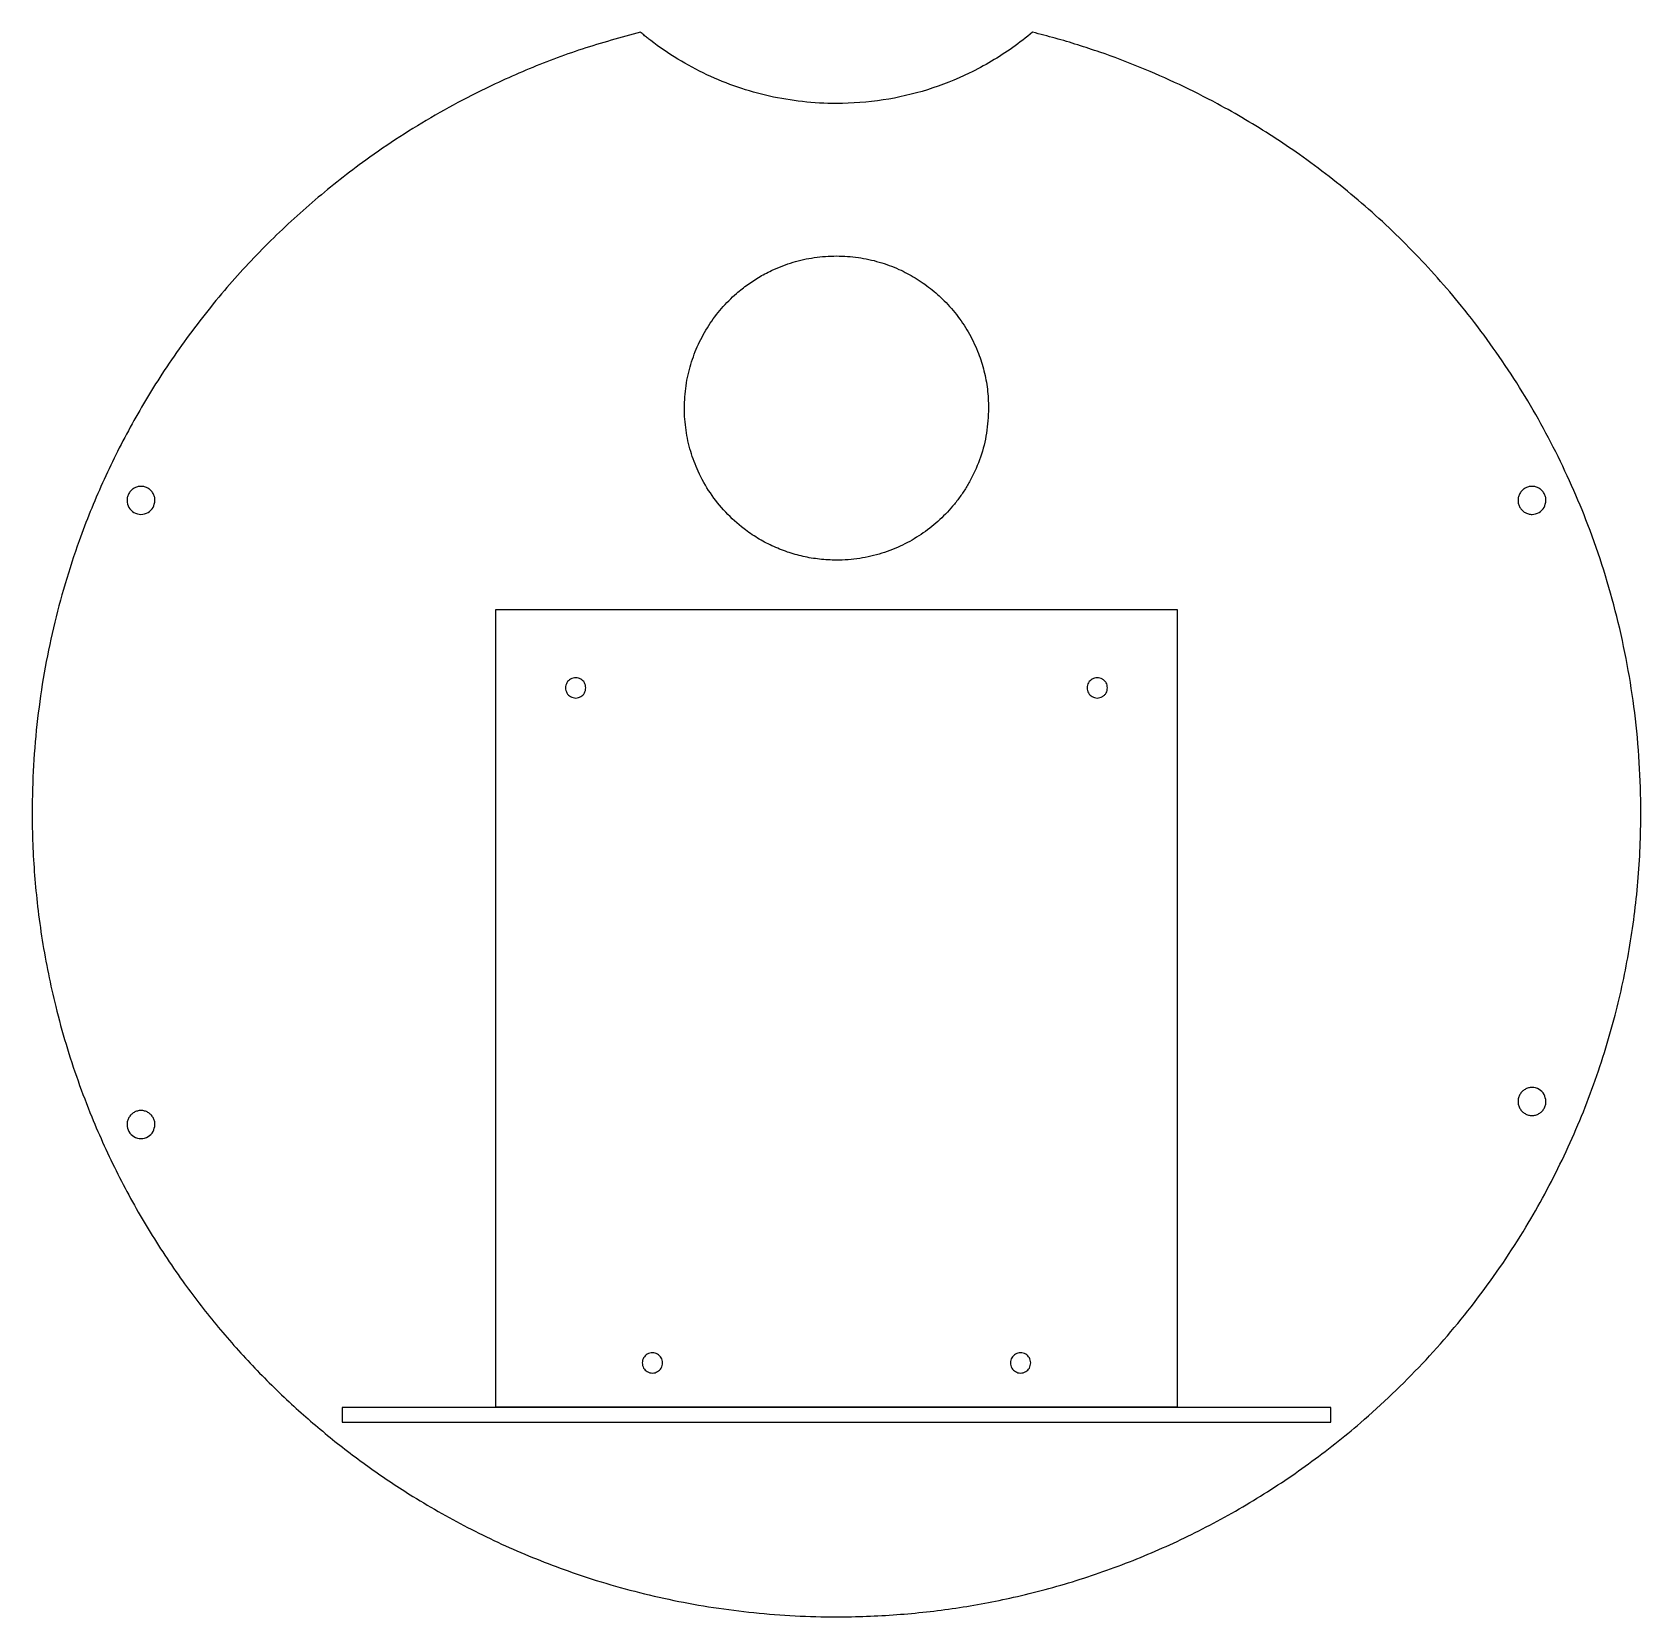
# Model space of a CAD drawing. Extents: x 0 to 210, y 0 to 207.
import ezdxf

# ---------------------------------------------------------------- set-up
doc = ezdxf.new("R2010")
doc.units = 0
doc.layers.add('Capa_1', color=7, linetype='CONTINUOUS')

msp = doc.modelspace()

# ---------------------------------------------------------------- linework, layer by layer
at = {"layer": 'Capa_1', "color": 7}
for p, q in [((79.431224, 206.718063), (79.431224, 206.718063)), ((124.823507, 157.718864), (124.823507, 157.718861)), ((16.152213, 145.68203), (16.152213, 145.68203)), ((197.495005, 145.68203), (197.495005, 145.68203)), ((72.323509, 121.243527), (72.323509, 121.243527)), ((140.32351, 121.243527), (140.32351, 121.243527)), ((197.495005, 67.320337), (197.495005, 67.320337)), ((16.152213, 64.31797), (16.152213, 64.31797)), ((82.323508, 33.243526), (82.323508, 33.243526)), ((130.323509, 33.243526), (130.323509, 33.243526))]:
    msp.add_line(p, q, dxfattribs=at)
at = {"layer": 'Capa_1', "color": 1}
for p, q in [((60.54962, 131.395927), (60.54962, 27.495706)), ((149.44962, 131.395927), (60.54962, 131.395927)), ((60.54962, 131.395927), (60.54962, 131.395927)), ((149.44962, 27.495706), (149.44962, 131.395927)), ((40.549877, 27.437277), (40.549877, 25.537239)), ((169.449916, 27.437277), (40.549877, 27.437277)), ((40.549877, 27.437277), (40.549877, 27.437277)), ((60.54962, 27.495706), (149.44962, 27.495706)), ((169.449916, 25.537239), (169.449916, 27.437277)), ((40.549877, 25.537239), (169.449916, 25.537239))]:
    msp.add_line(p, q, dxfattribs=at)
at = {"layer": 'Capa_1', "color": 7}
for points, knots in [([(79.431224, 206.718063), (76.888799, 206.021524), (71.824599, 204.634104), (64.481323, 201.841868), (58.109851, 198.896532), (52.659841, 195.935712), (48.053056, 193.11806), (42.779273, 189.507235), (36.967675, 184.942354), (30.804615, 179.254321), (25.98392, 174.038821), (22.304715, 169.534318), (19.587428, 165.898773), (16.367017, 161.178069), (12.824085, 155.249259), (9.214232, 147.988748), (5.710787, 139.306599), (2.681335, 129.063094), (0.605694, 117.187025), (0.062264, 107.712249), (0.193885, 100.884534), (0.430868, 96.796726), (0.836011, 92.612867), (1.425509, 88.3396), (2.215635, 83.98587), (3.234355, 79.468294), (4.512055, 74.801562), (6.079691, 70.004757), (8.2494, 64.313458), (11.209535, 57.819931), (15.172018, 50.670137), (19.486996, 44.138211), (24.059629, 38.20407), (28.809116, 32.83779), (33.782523, 27.933011), (38.932106, 23.478735), (44.216241, 19.459978), (50.327781, 15.393696), (57.347871, 11.431876), (65.3413, 7.765949), (74.146543, 4.597682), (83.793769, 2.106329), (94.281844, 0.5003), (104.027301, 0.009243), (112.825812, 0.332449), (120.539311, 1.189103), (128.366101, 2.647246), (136.264996, 4.761887), (144.178937, 7.584747), (151.906769, 11.062618), (159.40269, 15.200018), (166.614172, 19.997473), (174.054179, 25.881031), (181.523001, 33.021005), (188.748657, 41.56255), (194.803107, 50.489675), (199.74422, 59.640903), (203.649062, 68.891318), (206.525088, 78.101967), (208.474454, 87.164391), (209.605999, 96.005546), (210.042413, 106.329264), (209.334426, 117.944708), (206.993245, 130.5326), (203.338124, 142.122586), (198.632894, 152.685336), (193.104335, 162.234939), (186.886215, 170.773783), (180.163433, 178.327049), (173.089168, 184.942363), (166.882993, 189.759949), (161.893976, 193.130296), (158.327479, 195.337686), (154.277518, 197.625344), (149.711666, 199.930683), (144.600682, 202.177032), (140.16123, 203.851888), (136.45625, 205.072299), (133.530107, 205.946941), (131.556192, 206.45888), (130.567463, 206.715309)], [0, 0, 0, 0, 7.904513, 15.744829, 23.535033, 28.94645, 34.343119, 39.728316, 48.113257, 56.488188, 64.863105, 69.395341, 73.932029, 78.475001, 86.534444, 94.63036, 102.775789, 114.595154, 126.60337, 138.867847, 142.994669, 147.087202, 151.148476, 155.601972, 160.024428, 164.419043, 169.490997, 174.534033, 179.552366, 187.757298, 195.919551, 204.051333, 211.218662, 218.377223, 225.533414, 232.157703, 238.790211, 245.436132, 254.165898, 262.943697, 271.786997, 282.20674, 292.78349, 303.564691, 311.427356, 319.174635, 326.825816, 335.290897, 343.678191, 352.005573, 360.687159, 369.334424, 377.960288, 389.112827, 400.272079, 411.462253, 421.409921, 431.426034, 441.538356, 450.310809, 459.203475, 468.245102, 481.27565, 494.021553, 506.562447, 517.643327, 528.647678, 539.604965, 549.274071, 558.941192, 568.621513, 572.807188, 576.999834, 581.200911, 586.757963, 592.336681, 597.941911, 600.984828, 604.037963, 607.102076, 607.102076, 607.102076, 607.102076]), ([(130.567463, 206.715309), (129.71371, 206.032973), (128.00394, 204.666493), (125.232684, 202.887511), (121.58075, 200.92434), (116.883629, 199.070237), (111.053479, 197.723054), (105.550138, 197.309188), (100.581187, 197.581577), (96.267439, 198.300403), (92.091929, 199.476333), (88.084182, 201.094336), (84.279447, 203.139629), (81.750771, 204.869104), (80.322462, 205.985799), (79.874105, 206.348704), (79.578837, 206.594955), (79.431224, 206.718063)], [0, 0, 0, 0, 3.276979, 6.562643, 9.862124, 15.705915, 21.650504, 27.748745, 32.1952, 36.55188, 40.841393, 45.183857, 49.491247, 53.776575, 54.353513, 54.930308, 55.506939, 55.506939, 55.506939, 55.506939]), ([(124.823507, 157.718861), (124.771714, 156.619433), (124.669502, 154.449756), (123.851346, 151.315609), (122.823292, 148.924665), (121.822601, 147.195399), (121.027201, 146.021785), (119.873603, 144.556214), (118.254531, 142.891749), (116.060069, 141.187026), (113.606775, 139.779943), (110.915673, 138.71623), (108.013134, 138.045805), (105.273796, 137.839734), (102.800299, 137.97531), (100.652967, 138.333073), (98.574383, 138.918383), (96.579526, 139.723927), (94.684986, 140.741795), (92.621948, 142.155899), (90.49541, 144.079111), (88.475548, 146.606417), (86.962206, 149.301114), (85.923677, 152.068129), (85.313259, 154.844257), (85.106289, 157.727953), (85.315865, 160.620501), (85.937729, 163.421327), (86.939231, 166.062278), (88.291879, 168.512461), (89.966802, 170.740128), (91.720986, 172.499762), (93.43295, 173.856628), (95.022666, 174.887443), (96.971005, 175.900717), (99.326323, 176.788941), (102.113247, 177.404322), (104.981951, 177.611103), (107.833207, 177.409407), (110.57129, 176.816439), (113.062168, 175.896097), (115.296866, 174.719072), (117.278564, 173.344513), (119.160634, 171.670375), (120.889565, 169.679361), (122.395984, 167.364703), (123.516525, 164.971569), (124.274793, 162.561111), (124.736925, 160.173836), (124.794434, 158.543204), (124.823507, 157.718864)], [0, 0, 0, 0, 3.294283, 6.501139, 9.653268, 11.073793, 12.489791, 13.902817, 16.665255, 19.431706, 22.212992, 25.121912, 28.080971, 31.116546, 33.329942, 35.49866, 37.633927, 39.795569, 41.939781, 44.072987, 47.285962, 50.501918, 53.737736, 56.515063, 59.339879, 62.235457, 65.158343, 68.009352, 70.81235, 73.603149, 76.377657, 79.146984, 81.031768, 82.922172, 84.822027, 87.610749, 90.447195, 93.354893, 96.208712, 98.993463, 101.731536, 104.148911, 106.552191, 108.948929, 111.688035, 114.43728, 117.208515, 119.586877, 122.00416, 124.475554, 124.475554, 124.475554, 124.475554]), ([(16.152213, 145.68203), (16.102091, 145.360556), (16.003333, 144.727144), (15.27733, 144.029831), (14.330258, 143.771371), (13.373357, 144.030039), (12.676256, 144.72633), (12.462201, 145.523995), (12.547087, 146.159242), (12.731162, 146.604315), (13.024228, 146.9864), (13.406372, 147.279441), (13.851183, 147.46368), (14.328595, 147.52671), (14.806055, 147.463681), (15.250724, 147.279437), (15.633393, 146.986415), (15.924502, 146.604258), (16.115844, 146.159452), (16.140057, 145.841611), (16.152213, 145.68203)], [0, 0, 0, 0, 0.953491, 1.878702, 2.832193, 3.785684, 4.710894, 5.664385, 6.141761, 6.615186, 7.092562, 7.569937, 8.043363, 8.520738, 8.998114, 9.471539, 9.948915, 10.42629, 10.899716, 11.377091, 11.377091, 11.377091, 11.377091]), ([(197.495005, 145.68203), (197.444826, 145.360579), (197.345955, 144.727212), (196.620787, 144.029562), (195.830225, 143.815642), (195.194034, 143.90051), (194.74915, 144.084589), (194.367014, 144.377654), (194.073987, 144.759799), (193.889744, 145.204607), (193.826715, 145.68203), (193.889743, 146.159453), (194.073987, 146.604259), (194.367009, 146.986416), (194.749165, 147.279437), (195.193974, 147.463682), (195.671387, 147.52671), (196.148847, 147.463681), (196.593516, 147.279436), (196.976185, 146.986415), (197.267294, 146.604258), (197.458636, 146.159452), (197.482849, 145.841611), (197.495005, 145.68203)], [0, 0, 0, 0, 0.953491, 1.878702, 2.832193, 3.309568, 3.782993, 4.260369, 4.737745, 5.21117, 5.688546, 6.165922, 6.639347, 7.116724, 7.5941, 8.067525, 8.544902, 9.022277, 9.495702, 9.973078, 10.450454, 10.923879, 11.401255, 11.401255, 11.401255, 11.401255]), ([(72.323509, 121.243527), (72.287129, 121.010196), (72.21545, 120.550455), (71.688498, 120.044318), (71.001112, 119.856779), (70.30651, 120.044318), (69.800781, 120.550455), (69.613103, 121.243527), (69.800781, 121.936599), (70.30651, 122.442736), (71.001112, 122.630275), (71.688498, 122.442736), (72.21545, 121.936599), (72.287129, 121.476858), (72.323509, 121.243527)], [0, 0, 0, 0, 0.692062, 1.363598, 2.05566, 2.747722, 3.419258, 4.11132, 4.803382, 5.474918, 6.16698, 6.859042, 7.530577, 8.22264, 8.22264, 8.22264, 8.22264]), ([(140.32351, 121.243527), (140.314686, 121.1277), (140.297112, 120.897005), (140.158235, 120.574154), (139.946928, 120.296786), (139.669231, 120.084074), (139.346287, 119.950466), (138.88518, 119.888868), (138.306232, 120.044134), (137.80086, 120.550502), (137.61306, 121.243527), (137.80086, 121.936552), (138.306232, 122.44292), (138.88518, 122.598186), (139.346287, 122.536588), (139.669231, 122.40298), (139.946928, 122.190268), (140.158235, 121.9129), (140.297112, 121.590049), (140.314686, 121.359354), (140.32351, 121.243527)], [0, 0, 0, 0, 0.346489, 0.69011, 1.036598, 1.383087, 1.726708, 2.073197, 2.765259, 3.436794, 4.128856, 4.820918, 5.492454, 6.184516, 6.531005, 6.874626, 7.221114, 7.567603, 7.911224, 8.257713, 8.257713, 8.257713, 8.257713]), ([(197.495005, 67.320337), (197.482849, 67.160756), (197.458636, 66.842914), (197.267294, 66.398109), (196.976185, 66.015952), (196.593516, 65.72293), (196.148847, 65.538686), (195.671387, 65.475657), (195.193974, 65.538685), (194.749165, 65.722929), (194.367009, 66.015951), (194.073987, 66.398108), (193.889743, 66.842914), (193.826715, 67.320337), (193.889744, 67.797759), (194.073987, 68.242568), (194.367014, 68.624712), (194.74915, 68.917778), (195.194034, 69.101856), (195.830225, 69.186724), (196.620787, 68.972804), (197.345955, 68.275155), (197.444826, 67.641788), (197.495005, 67.320337)], [0, 0, 0, 0, 0.477376, 0.950801, 1.428177, 1.905552, 2.378977, 2.856353, 3.333729, 3.807155, 4.284531, 4.761907, 5.235333, 5.712709, 6.190085, 6.66351, 7.140885, 7.618261, 8.091686, 8.569062, 9.522553, 10.447764, 11.401255, 11.401255, 11.401255, 11.401255]), ([(16.152213, 64.31797), (16.102091, 63.996496), (16.003333, 63.363084), (15.27733, 62.665771), (14.330258, 62.407311), (13.373357, 62.665979), (12.676256, 63.36227), (12.462201, 64.159935), (12.547087, 64.795183), (12.731162, 65.240255), (13.024228, 65.62234), (13.406372, 65.915381), (13.851183, 66.09962), (14.328595, 66.162651), (14.806055, 66.099621), (15.250724, 65.915377), (15.633393, 65.622355), (15.924502, 65.240198), (16.115844, 64.795393), (16.140057, 64.477551), (16.152213, 64.31797)], [0, 0, 0, 0, 0.953491, 1.878702, 2.832193, 3.785684, 4.710894, 5.664385, 6.141761, 6.615186, 7.092562, 7.569937, 8.043363, 8.520738, 8.998114, 9.471539, 9.948915, 10.42629, 10.899716, 11.377091, 11.377091, 11.377091, 11.377091]), ([(82.323508, 33.243526), (82.287128, 33.010195), (82.215449, 32.550454), (81.688497, 32.044317), (81.001111, 31.856778), (80.306509, 32.044317), (79.80078, 32.550454), (79.613101, 33.243526), (79.80078, 33.936598), (80.306509, 34.442735), (81.001111, 34.630274), (81.688497, 34.442735), (82.215449, 33.936598), (82.287128, 33.476857), (82.323508, 33.243526)], [0, 0, 0, 0, 0.692062, 1.363598, 2.05566, 2.747722, 3.419258, 4.11132, 4.803382, 5.474918, 6.16698, 6.859042, 7.530577, 8.22264, 8.22264, 8.22264, 8.22264]), ([(130.323509, 33.243526), (130.28713, 33.010195), (130.215451, 32.550454), (129.688499, 32.044317), (129.001113, 31.856778), (128.306511, 32.044317), (127.800781, 32.550454), (127.613103, 33.243526), (127.800781, 33.936598), (128.306511, 34.442735), (129.001113, 34.630274), (129.688499, 34.442735), (130.215451, 33.936598), (130.28713, 33.476857), (130.323509, 33.243526)], [0, 0, 0, 0, 0.692062, 1.363598, 2.05566, 2.747722, 3.419257, 4.11132, 4.803382, 5.474917, 6.166979, 6.859041, 7.530577, 8.222639, 8.222639, 8.222639, 8.222639])]:
    msp.add_open_spline(points, degree=3, knots=knots, dxfattribs=at)

doc.saveas('drawing.dxf')
